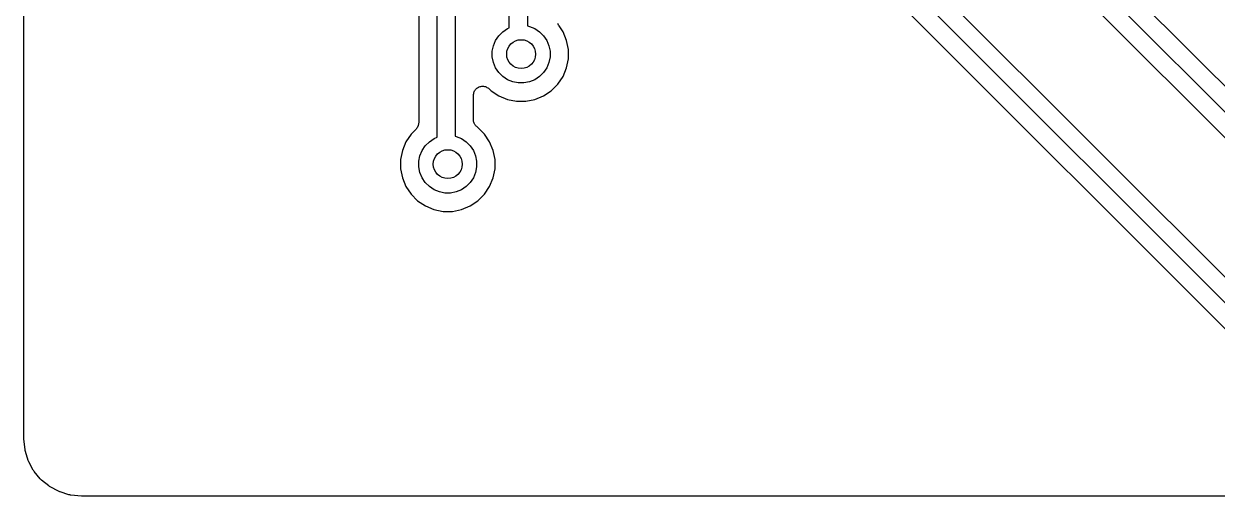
# Model space of a CAD drawing. Extents: x 74.5 to 163.3, y -87.9 to -68.3.
# Drawn here: x 74.65 to 91.17, y -87.91 to -81.37 of the extents above; entities that cross this region are included whole.
import ezdxf

# ---------------------------------------------------------------- set-up
doc = ezdxf.new("R2010")
doc.units = 0
doc.layers.add('BLACK', color=7, linetype='CONTINUOUS')

msp = doc.modelspace()

# ---------------------------------------------------------------- linework, layer by layer
at = {"layer": 'BLACK', "linetype": 'CONTINUOUS'}
for p, q in [((80.37, -82.9403), (80.37, -74.07)), ((80.62, -74.07), (80.62, -82.9245)), ((81.37, -81.423), (81.37, -74.07)), ((81.62, -74.07), (81.62, -81.3973)), ((80.116, -75.04), (80.116, -82.7365)), ((74.649, -87.1045), (74.649, -77.02)), ((86.62, -77.9342), (93.0158, -84.33)), ((93.0838, -84.0388), (86.9112, -77.8662)), ((92.8713, -84.5391), (86.411, -78.0787)), ((85.723, -79.3232), (91.9998, -85.6)), ((91.8553, -85.8091), (85.514, -79.4677)), ((85.3476, -79.6606), (91.6624, -85.9754)), ((81.279, -81.4773), (81.3445, -81.4335)), ((81.3445, -81.4335), (81.37, -81.423)), ((81.62, -81.3973), (81.6507, -81.4034)), ((81.6507, -81.4034), (81.7235, -81.4335)), ((81.7235, -81.4335), (81.789, -81.4773)), ((82.0476, -81.3745), (82.0441, -81.3624)), ((82.0476, -81.3746), (82.0476, -81.3745)), ((82.0477, -81.3747), (82.0476, -81.3746)), ((82.0532, -81.3853), (82.0477, -81.3747)), ((82.059, -81.3965), (82.0532, -81.3853)), ((82.0591, -81.3967), (82.059, -81.3965)), ((82.06, -81.398), (82.0591, -81.3967)), ((82.0591, -81.3967), (82.0591, -81.3967)), ((82.0591, -81.3967), (82.0591, -81.3967)), ((82.1136, -81.4782), (82.06, -81.398)), ((81.1494, -81.6713), (81.1795, -81.5985)), ((81.1795, -81.5985), (81.2233, -81.533)), ((81.2233, -81.533), (81.279, -81.4773)), ((81.789, -81.4773), (81.8447, -81.533)), ((81.8447, -81.533), (81.8885, -81.5985)), ((81.8885, -81.5985), (81.9186, -81.6713)), ((82.1629, -81.5972), (82.1136, -81.4782)), ((82.188, -81.7236), (82.1629, -81.5972)), ((81.134, -81.7486), (81.1494, -81.6713)), ((81.134, -81.8274), (81.134, -81.7486)), ((81.9186, -81.6713), (81.934, -81.7486)), ((81.934, -81.7486), (81.934, -81.8274)), ((82.188, -81.8524), (82.188, -81.7236)), ((81.1494, -81.9047), (81.134, -81.8274)), ((81.1795, -81.9775), (81.1494, -81.9047)), ((81.9186, -81.9047), (81.8885, -81.9775)), ((81.934, -81.8274), (81.9186, -81.9047)), ((82.1629, -81.9788), (82.188, -81.8524)), ((81.2233, -82.043), (81.1795, -81.9775)), ((81.279, -82.0987), (81.2233, -82.043)), ((81.3445, -82.1425), (81.279, -82.0987)), ((81.789, -82.0987), (81.7235, -82.1425)), ((81.8447, -82.043), (81.789, -82.0987)), ((81.8885, -81.9775), (81.8447, -82.043)), ((82.042, -82.2049), (82.1136, -82.0978)), ((82.1136, -82.0978), (82.1629, -81.9788)), ((80.904, -82.2785), (80.9118, -82.2691)), ((80.9118, -82.2691), (80.912, -82.2689)), ((80.912, -82.2689), (80.9121, -82.2688)), ((80.9121, -82.2688), (80.9216, -82.2612)), ((80.9216, -82.2612), (80.9311, -82.2535)), ((80.9311, -82.2535), (80.9313, -82.2534)), ((80.9313, -82.2534), (80.9315, -82.2532)), ((80.9315, -82.2532), (80.9422, -82.2476)), ((80.9422, -82.2476), (80.953, -82.2419)), ((80.953, -82.2419), (80.9532, -82.2419)), ((80.9532, -82.2419), (80.9534, -82.2417)), ((80.9534, -82.2417), (80.9651, -82.2383)), ((80.9651, -82.2383), (80.9768, -82.2348)), ((80.9768, -82.2348), (80.977, -82.2348)), ((80.977, -82.2348), (80.9772, -82.2348)), ((80.9772, -82.2348), (80.9894, -82.2336)), ((80.9894, -82.2336), (81.0014, -82.2325)), ((81.0014, -82.2325), (81.0017, -82.2325)), ((81.0017, -82.2325), (81.0019, -82.2325)), ((81.0019, -82.2325), (81.014, -82.2338)), ((81.014, -82.2338), (81.0261, -82.235)), ((81.0261, -82.235), (81.0263, -82.2351)), ((81.0263, -82.2351), (81.0265, -82.2351)), ((81.0265, -82.2351), (81.0383, -82.2387)), ((81.0383, -82.2387), (81.0498, -82.2423)), ((81.0498, -82.2423), (81.05, -82.2424)), ((81.05, -82.2424), (81.0502, -82.2424)), ((81.0502, -82.2424), (81.0611, -82.2483)), ((81.0611, -82.2483), (81.0716, -82.254)), ((81.0716, -82.254), (81.0718, -82.2541)), ((81.0718, -82.2541), (81.072, -82.2542)), ((81.072, -82.2542), (81.0814, -82.2619)), ((81.0814, -82.2619), (81.0908, -82.2697)), ((81.0908, -82.2697), (81.1171, -82.296)), ((81.4173, -82.1726), (81.3445, -82.1425)), ((81.4946, -82.188), (81.4173, -82.1726)), ((81.5734, -82.188), (81.4946, -82.188)), ((81.6507, -82.1726), (81.5734, -82.188)), ((81.7235, -82.1425), (81.6507, -82.1726)), ((81.9509, -82.296), (82.042, -82.2049)), ((80.874, -82.3577), (80.8754, -82.3455)), ((80.874, -82.3582), (80.874, -82.3577)), ((80.874, -82.3595), (80.874, -82.3582)), ((80.874, -82.3582), (80.874, -82.3582)), ((80.874, -82.3582), (80.874, -82.3582)), ((80.874, -82.6954), (80.874, -82.3595)), ((80.8754, -82.3455), (80.8767, -82.3335)), ((80.8767, -82.3335), (80.8768, -82.3333)), ((80.8768, -82.3331), (80.8805, -82.3214)), ((80.8768, -82.3333), (80.8768, -82.3331)), ((80.8805, -82.3214), (80.8841, -82.3099)), ((80.8841, -82.3099), (80.8842, -82.3097)), ((80.8842, -82.3097), (80.8843, -82.3095)), ((80.8843, -82.3095), (80.8901, -82.2988)), ((80.8901, -82.2988), (80.896, -82.2881)), ((80.896, -82.2881), (80.8961, -82.2879)), ((80.8961, -82.2879), (80.8962, -82.2878)), ((80.8962, -82.2878), (80.904, -82.2785)), ((81.1171, -82.296), (81.2242, -82.3676)), ((81.2242, -82.3676), (81.3432, -82.4169)), ((81.3432, -82.4169), (81.4696, -82.442)), ((81.5984, -82.442), (81.7248, -82.4169)), ((81.7248, -82.4169), (81.8438, -82.3676)), ((81.8438, -82.3676), (81.9509, -82.296)), ((81.4696, -82.442), (81.5984, -82.442)), ((80.1132, -82.7629), (80.1097, -82.7742)), ((80.1133, -82.7622), (80.1132, -82.7629)), ((80.1135, -82.7616), (80.1133, -82.7622)), ((80.1147, -82.75), (80.1135, -82.7616)), ((80.116, -82.7383), (80.1147, -82.75)), ((80.116, -82.7365), (80.116, -82.7369)), ((80.116, -82.7369), (80.116, -82.7369)), ((80.116, -82.7369), (80.116, -82.737)), ((80.116, -82.737), (80.116, -82.7383)), ((80.8751, -82.7071), (80.874, -82.6954)), ((80.8762, -82.7189), (80.8751, -82.7071)), ((80.8764, -82.7195), (80.8762, -82.7189)), ((80.8764, -82.7201), (80.8764, -82.7195)), ((80.8798, -82.7314), (80.8764, -82.7201)), ((80.8831, -82.7427), (80.8798, -82.7314)), ((80.8834, -82.7432), (80.8831, -82.7427)), ((80.8836, -82.7438), (80.8834, -82.7432)), ((80.8891, -82.7543), (80.8836, -82.7438)), ((80.8946, -82.7647), (80.8891, -82.7543)), ((80.8949, -82.7652), (80.8946, -82.7647)), ((80.8952, -82.7657), (80.8949, -82.7652)), ((80.9027, -82.7749), (80.8952, -82.7657)), ((80.01, -82.8951), (79.9384, -83.0022)), ((80.0788, -82.8263), (80.01, -82.8951)), ((80.0862, -82.8172), (80.0788, -82.8263)), ((80.0938, -82.8083), (80.0862, -82.8172)), ((80.0941, -82.8077), (80.0938, -82.8083)), ((80.0945, -82.8072), (80.0941, -82.8077)), ((80.1001, -82.7969), (80.0945, -82.8072)), ((80.1057, -82.7865), (80.1001, -82.7969)), ((80.1059, -82.7859), (80.1057, -82.7865)), ((80.1062, -82.7853), (80.1059, -82.7859)), ((80.1097, -82.7742), (80.1062, -82.7853)), ((80.62, -82.9245), (80.6347, -82.9274)), ((80.6347, -82.9274), (80.7075, -82.9575)), ((80.91, -82.784), (80.9027, -82.7749)), ((80.9105, -82.7844), (80.91, -82.784)), ((80.9109, -82.7849), (80.9105, -82.7844)), ((80.9199, -82.7924), (80.9109, -82.7849)), ((80.929, -82.8), (80.9199, -82.7924)), ((80.93, -82.8007), (80.929, -82.8)), ((80.9304, -82.801), (80.93, -82.8007)), ((80.93, -82.8007), (80.93, -82.8007)), ((80.93, -82.8007), (80.93, -82.8007)), ((80.9349, -82.804), (80.9304, -82.801)), ((81.026, -82.8951), (80.9349, -82.804)), ((81.0976, -83.0022), (81.026, -82.8951)), ((79.9384, -83.0022), (79.8891, -83.1212)), ((80.1635, -83.1225), (80.2073, -83.057)), ((80.2073, -83.057), (80.263, -83.0013)), ((80.263, -83.0013), (80.3285, -82.9575)), ((80.3285, -82.9575), (80.37, -82.9403)), ((80.7075, -82.9575), (80.773, -83.0013)), ((80.773, -83.0013), (80.8287, -83.057)), ((80.8287, -83.057), (80.8725, -83.1225)), ((81.1469, -83.1212), (81.0976, -83.0022)), ((79.8891, -83.1212), (79.864, -83.2476)), ((79.864, -83.2476), (79.864, -83.3764)), ((80.118, -83.2726), (80.1334, -83.1953)), ((80.1334, -83.1953), (80.1635, -83.1225)), ((80.8725, -83.1225), (80.9026, -83.1953)), ((80.9026, -83.1953), (80.918, -83.2726)), ((81.172, -83.2476), (81.1469, -83.1212)), ((81.172, -83.3764), (81.172, -83.2476)), ((79.864, -83.3764), (79.8891, -83.5028)), ((80.118, -83.3514), (80.118, -83.2726)), ((80.1334, -83.4287), (80.118, -83.3514)), ((80.1635, -83.5015), (80.1334, -83.4287)), ((80.9026, -83.4287), (80.8725, -83.5015)), ((80.918, -83.3514), (80.9026, -83.4287)), ((80.918, -83.2726), (80.918, -83.3514)), ((81.1469, -83.5028), (81.172, -83.3764)), ((79.8891, -83.5028), (79.9384, -83.6218)), ((80.2073, -83.567), (80.1635, -83.5015)), ((80.263, -83.6227), (80.2073, -83.567)), ((80.8287, -83.567), (80.773, -83.6227)), ((80.8725, -83.5015), (80.8287, -83.567)), ((81.0976, -83.6218), (81.1469, -83.5028)), ((79.9384, -83.6218), (80.01, -83.7289)), ((80.01, -83.7289), (80.1011, -83.82)), ((80.3285, -83.6665), (80.263, -83.6227)), ((80.4013, -83.6966), (80.3285, -83.6665)), ((80.4786, -83.712), (80.4013, -83.6966)), ((80.5574, -83.712), (80.4786, -83.712)), ((80.6347, -83.6966), (80.5574, -83.712)), ((80.7075, -83.6665), (80.6347, -83.6966)), ((80.773, -83.6227), (80.7075, -83.6665)), ((80.9349, -83.82), (81.026, -83.7289)), ((81.026, -83.7289), (81.0976, -83.6218)), ((80.1011, -83.82), (80.2082, -83.8916)), ((80.2082, -83.8916), (80.3272, -83.9409)), ((80.7088, -83.9409), (80.8278, -83.8916)), ((80.8278, -83.8916), (80.9349, -83.82)), ((80.3272, -83.9409), (80.4536, -83.966)), ((80.4536, -83.966), (80.5824, -83.966)), ((80.5824, -83.966), (80.7088, -83.9409)), ((74.6496, -87.1102), (74.649, -87.1045)), ((74.6495, -87.116), (74.6496, -87.1102)), ((74.6497, -87.1178), (74.6495, -87.116)), ((74.6655, -87.2679), (74.6497, -87.1178)), ((74.6678, -87.2792), (74.6655, -87.2679)), ((74.6699, -87.2905), (74.6678, -87.2792)), ((74.6705, -87.2922), (74.6699, -87.2905)), ((74.7085, -87.4152), (74.6705, -87.2922)), ((74.713, -87.4258), (74.7085, -87.4152)), ((74.7173, -87.4365), (74.713, -87.4258)), ((74.7181, -87.438), (74.7173, -87.4365)), ((74.7794, -87.5513), (74.7181, -87.438)), ((74.7858, -87.5608), (74.7794, -87.5513)), ((74.7921, -87.5705), (74.7858, -87.5608)), ((74.7932, -87.5718), (74.7921, -87.5705)), ((74.8753, -87.671), (74.7932, -87.5718)), ((74.8835, -87.6792), (74.8753, -87.671)), ((74.8915, -87.6874), (74.8835, -87.6792)), ((74.8929, -87.6885), (74.8915, -87.6874)), ((74.9927, -87.7699), (74.8929, -87.6885)), ((75.0022, -87.7763), (74.9927, -87.7699)), ((75.0117, -87.7828), (75.0022, -87.7763)), ((75.0133, -87.7836), (75.0117, -87.7828)), ((75.127, -87.8441), (75.0133, -87.7836)), ((75.1376, -87.8484), (75.127, -87.8441)), ((75.1482, -87.853), (75.1376, -87.8484)), ((75.1499, -87.8535), (75.1482, -87.853)), ((75.2732, -87.8907), (75.1499, -87.8535)), ((75.2845, -87.8929), (75.2732, -87.8907)), ((75.2957, -87.8953), (75.2845, -87.8929)), ((75.2975, -87.8955), (75.2957, -87.8953)), ((75.4491, -87.9104), (75.2975, -87.8955)), ((75.4545, -87.9104), (75.4491, -87.9104)), ((75.4597, -87.911), (75.4545, -87.9104)), ((75.4615, -87.911), (75.4597, -87.911)), ((162.543, -87.911), (75.4615, -87.911))]:
    msp.add_line(p, q, dxfattribs=at)
at = {"layer": 'BLACK'}
for centre in [(81.534, -81.788), (80.518, -83.312)]:
    msp.add_circle(centre, 0.2, dxfattribs=at)

doc.saveas('drawing.dxf')
